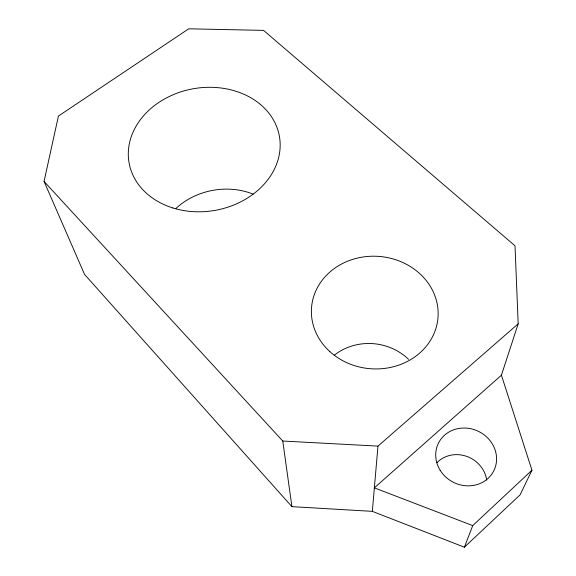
<?xml version="1.0" encoding="UTF-8"?>
<svg xmlns="http://www.w3.org/2000/svg" width="576" height="576" viewBox="0 0 576 576"><rect width="100%" height="100%" fill="white"/><g stroke="black" fill="none" stroke-linecap="round" stroke-linejoin="round"><path stroke-width="0.86" d="M372.334 511.351L377.971 446.119L518.184 323.806L515.009 245.808L263.549 30.384L188.726 28.8L58.428 116.064L44.05 181.44L84.578 274.464L291.902 506.65L372.334 511.351L464.4 547.2L520.106 494.82L531.95 470.239L501.43 375.185L518.184 323.806M464.4 547.2L472.73 525.607L531.95 470.239M501.43 375.185L374.364 487.858L472.73 525.607M44.05 181.44L282.773 441.036L377.971 446.119M282.773 441.036L291.902 506.65M334.166 355.306A54.115 50.04 7.8 0 1 408.542 359.352M176.04 208.368A66.01 56.462 -10.6 0 1 253.152 194.126M437.011 462.65A29.059 26.906 30.1 0 1 466.646 456.365A29.059 26.906 30.1 0 1 486.727 480.132M329.832 351.583A63.432 56.326 4.5 0 0 435.953 328.313A63.432 56.326 4.5 0 0 358.531 257.825A63.432 56.326 4.5 0 0 329.832 351.583M172.85 207.95A76.327 61.776 -9.9 0 0 279.806 139.018A76.327 61.776 -9.9 0 0 160.042 101.664A76.327 61.776 -9.9 0 0 172.85 207.95M440.15 470.239A30.931 28.382 26.7 0 0 492.847 472.529A30.931 28.382 26.7 0 0 465.437 428.054A30.931 28.382 26.7 0 0 440.15 470.239"/></g></svg>
